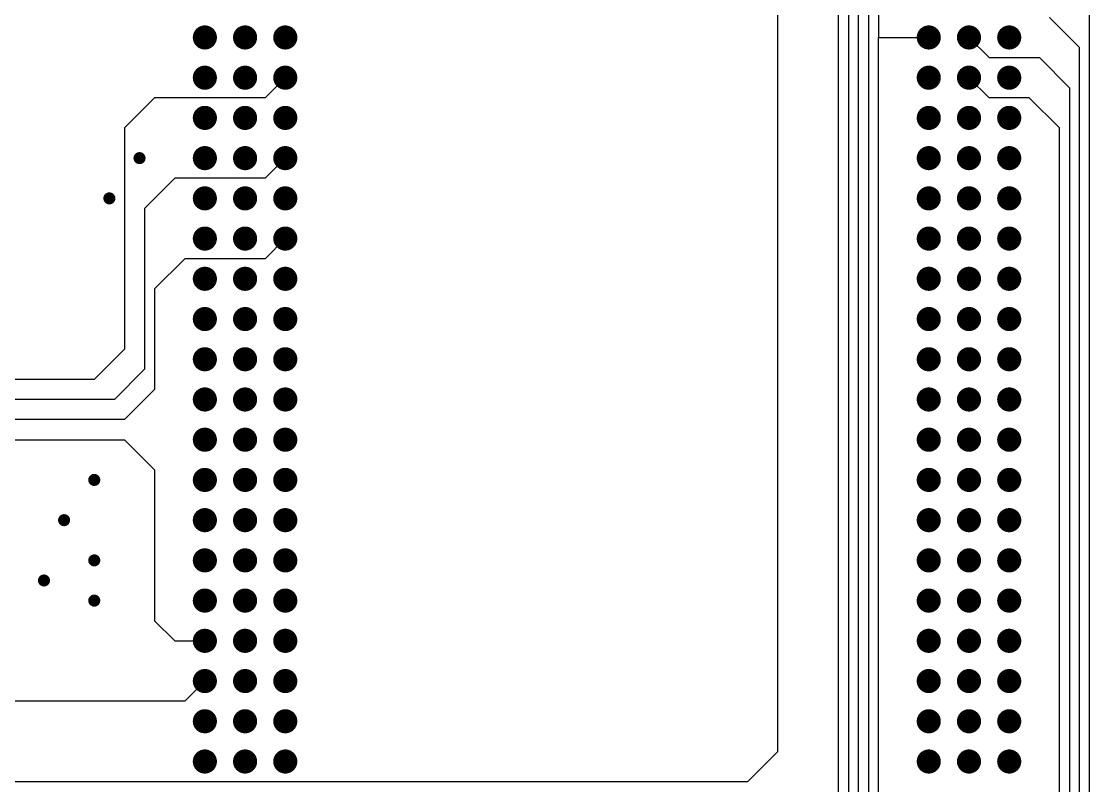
# Model space of a CAD drawing. Extents: x 295 to 953, y 10 to 290.
# Drawn here: x 720.9 to 788.4, y 134.8 to 183.1 of the extents above; entities that cross this region are included whole.
import ezdxf

# ---------------------------------------------------------------- set-up
doc = ezdxf.new("R2010")
doc.units = 0
doc.header["$LTSCALE"] = 5
doc.header["$MEASUREMENT"] = 0
doc.layers.get('0').update_dxf_attribs({"linetype": 'CONTINUOUS', "lineweight": 25})
doc.layers.add('DV-ABPB-A4_TOP', color=14, linetype='CONTINUOUS')

msp = doc.modelspace()

# ---------------------------------------------------------------- linework, layer by layer
at = {"color": 7}
for points, const_width in [([(732.119, 182.093, 1), (732.881, 182.093, 1)], 0.762), ([(734.659, 182.093, 1), (735.421, 182.093, 1)], 0.762), ([(737.199, 182.093, 1), (737.961, 182.093, 1)], 0.762), ([(777.839, 182.093, 1), (778.601, 182.093, 1)], 0.762), ([(780.379, 182.093, 1), (781.141, 182.093, 1)], 0.762), ([(782.919, 182.093, 1), (783.681, 182.093, 1)], 0.762), ([(732.119, 179.553, 1), (732.881, 179.553, 1)], 0.762), ([(734.659, 179.553, 1), (735.421, 179.553, 1)], 0.762), ([(737.199, 179.553, 1), (737.961, 179.553, 1)], 0.762), ([(777.839, 179.553, 1), (778.601, 179.553, 1)], 0.762), ([(780.379, 179.553, 1), (781.141, 179.553, 1)], 0.762), ([(782.919, 179.553, 1), (783.681, 179.553, 1)], 0.762), ([(732.119, 177.013, 1), (732.881, 177.013, 1)], 0.762), ([(734.659, 177.013, 1), (735.421, 177.013, 1)], 0.762), ([(737.199, 177.013, 1), (737.961, 177.013, 1)], 0.762), ([(777.839, 177.013, 1), (778.601, 177.013, 1)], 0.762), ([(780.379, 177.013, 1), (781.141, 177.013, 1)], 0.762), ([(782.919, 177.013, 1), (783.681, 177.013, 1)], 0.762), ([(728.182, 174.473, 1), (728.563, 174.473, 1)], 0.381), ([(732.119, 174.473, 1), (732.881, 174.473, 1)], 0.762), ([(734.659, 174.473, 1), (735.421, 174.473, 1)], 0.762), ([(737.199, 174.473, 1), (737.961, 174.473, 1)], 0.762), ([(777.839, 174.473, 1), (778.601, 174.473, 1)], 0.762), ([(780.379, 174.473, 1), (781.141, 174.473, 1)], 0.762), ([(782.919, 174.473, 1), (783.681, 174.473, 1)], 0.762), ([(726.277, 171.933, 1), (726.658, 171.933, 1)], 0.381), ([(732.119, 171.933, 1), (732.881, 171.933, 1)], 0.762), ([(734.659, 171.933, 1), (735.421, 171.933, 1)], 0.762), ([(737.199, 171.933, 1), (737.961, 171.933, 1)], 0.762), ([(777.839, 171.933, 1), (778.601, 171.933, 1)], 0.762), ([(780.379, 171.933, 1), (781.141, 171.933, 1)], 0.762), ([(782.919, 171.933, 1), (783.681, 171.933, 1)], 0.762), ([(732.119, 169.393, 1), (732.881, 169.393, 1)], 0.762), ([(734.659, 169.393, 1), (735.421, 169.393, 1)], 0.762), ([(737.199, 169.393, 1), (737.961, 169.393, 1)], 0.762), ([(777.839, 169.393, 1), (778.601, 169.393, 1)], 0.762), ([(780.379, 169.393, 1), (781.141, 169.393, 1)], 0.762), ([(782.919, 169.393, 1), (783.681, 169.393, 1)], 0.762), ([(732.119, 166.853, 1), (732.881, 166.853, 1)], 0.762), ([(734.659, 166.853, 1), (735.421, 166.853, 1)], 0.762), ([(737.199, 166.853, 1), (737.961, 166.853, 1)], 0.762), ([(777.839, 166.853, 1), (778.601, 166.853, 1)], 0.762), ([(780.379, 166.853, 1), (781.141, 166.853, 1)], 0.762), ([(782.919, 166.853, 1), (783.681, 166.853, 1)], 0.762), ([(732.119, 164.313, 1), (732.881, 164.313, 1)], 0.762), ([(734.659, 164.313, 1), (735.421, 164.313, 1)], 0.762), ([(737.199, 164.313, 1), (737.961, 164.313, 1)], 0.762), ([(777.839, 164.313, 1), (778.601, 164.313, 1)], 0.762), ([(780.379, 164.313, 1), (781.141, 164.313, 1)], 0.762), ([(782.919, 164.313, 1), (783.681, 164.313, 1)], 0.762), ([(732.119, 161.773, 1), (732.881, 161.773, 1)], 0.762), ([(734.659, 161.773, 1), (735.421, 161.773, 1)], 0.762), ([(737.199, 161.773, 1), (737.961, 161.773, 1)], 0.762), ([(777.839, 161.773, 1), (778.601, 161.773, 1)], 0.762), ([(780.379, 161.773, 1), (781.141, 161.773, 1)], 0.762), ([(782.919, 161.773, 1), (783.681, 161.773, 1)], 0.762), ([(732.119, 159.233, 1), (732.881, 159.233, 1)], 0.762), ([(734.659, 159.233, 1), (735.421, 159.233, 1)], 0.762), ([(737.199, 159.233, 1), (737.961, 159.233, 1)], 0.762), ([(777.839, 159.233, 1), (778.601, 159.233, 1)], 0.762), ([(780.379, 159.233, 1), (781.141, 159.233, 1)], 0.762), ([(782.919, 159.233, 1), (783.681, 159.233, 1)], 0.762), ([(732.119, 156.693, 1), (732.881, 156.693, 1)], 0.762), ([(734.659, 156.693, 1), (735.421, 156.693, 1)], 0.762), ([(737.199, 156.693, 1), (737.961, 156.693, 1)], 0.762), ([(777.839, 156.693, 1), (778.601, 156.693, 1)], 0.762), ([(780.379, 156.693, 1), (781.141, 156.693, 1)], 0.762), ([(782.919, 156.693, 1), (783.681, 156.693, 1)], 0.762), ([(725.324, 154.153, 1), (725.705, 154.153, 1)], 0.381), ([(732.119, 154.153, 1), (732.881, 154.153, 1)], 0.762), ([(734.659, 154.153, 1), (735.421, 154.153, 1)], 0.762), ([(737.199, 154.153, 1), (737.961, 154.153, 1)], 0.762), ([(777.839, 154.153, 1), (778.601, 154.153, 1)], 0.762), ([(780.379, 154.153, 1), (781.141, 154.153, 1)], 0.762), ([(782.919, 154.153, 1), (783.681, 154.153, 1)], 0.762), ([(723.419, 151.613, 1), (723.8, 151.613, 1)], 0.381), ([(732.119, 151.613, 1), (732.881, 151.613, 1)], 0.762), ([(734.659, 151.613, 1), (735.421, 151.613, 1)], 0.762), ([(737.199, 151.613, 1), (737.961, 151.613, 1)], 0.762), ([(777.839, 151.613, 1), (778.601, 151.613, 1)], 0.762), ([(780.379, 151.613, 1), (781.141, 151.613, 1)], 0.762), ([(782.919, 151.613, 1), (783.681, 151.613, 1)], 0.762), ([(732.119, 149.073, 1), (732.881, 149.073, 1)], 0.762), ([(734.659, 149.073, 1), (735.421, 149.073, 1)], 0.762), ([(737.199, 149.073, 1), (737.961, 149.073, 1)], 0.762), ([(777.839, 149.073, 1), (778.601, 149.073, 1)], 0.762), ([(780.379, 149.073, 1), (781.141, 149.073, 1)], 0.762), ([(782.919, 149.073, 1), (783.681, 149.073, 1)], 0.762), ([(725.324, 149.073, 1), (725.705, 149.073, 1)], 0.381), ([(722.149, 147.803, 1), (722.53, 147.803, 1)], 0.381), ([(732.119, 146.533, 1), (732.881, 146.533, 1)], 0.762), ([(734.659, 146.533, 1), (735.421, 146.533, 1)], 0.762), ([(737.199, 146.533, 1), (737.961, 146.533, 1)], 0.762), ([(777.839, 146.533, 1), (778.601, 146.533, 1)], 0.762), ([(780.379, 146.533, 1), (781.141, 146.533, 1)], 0.762), ([(782.919, 146.533, 1), (783.681, 146.533, 1)], 0.762), ([(725.324, 146.533, 1), (725.705, 146.533, 1)], 0.381), ([(732.119, 143.993, 1), (732.881, 143.993, 1)], 0.762), ([(734.659, 143.993, 1), (735.421, 143.993, 1)], 0.762), ([(737.199, 143.993, 1), (737.961, 143.993, 1)], 0.762), ([(777.839, 143.993, 1), (778.601, 143.993, 1)], 0.762), ([(780.379, 143.993, 1), (781.141, 143.993, 1)], 0.762), ([(782.919, 143.993, 1), (783.681, 143.993, 1)], 0.762), ([(732.119, 141.453, 1), (732.881, 141.453, 1)], 0.762), ([(734.659, 141.453, 1), (735.421, 141.453, 1)], 0.762), ([(737.199, 141.453, 1), (737.961, 141.453, 1)], 0.762), ([(777.839, 141.453, 1), (778.601, 141.453, 1)], 0.762), ([(780.379, 141.453, 1), (781.141, 141.453, 1)], 0.762), ([(782.919, 141.453, 1), (783.681, 141.453, 1)], 0.762), ([(732.119, 138.913, 1), (732.881, 138.913, 1)], 0.762), ([(734.659, 138.913, 1), (735.421, 138.913, 1)], 0.762), ([(737.199, 138.913, 1), (737.961, 138.913, 1)], 0.762), ([(777.839, 138.913, 1), (778.601, 138.913, 1)], 0.762), ([(780.379, 138.913, 1), (781.141, 138.913, 1)], 0.762), ([(782.919, 138.913, 1), (783.681, 138.913, 1)], 0.762), ([(732.119, 136.373, 1), (732.881, 136.373, 1)], 0.762), ([(734.659, 136.373, 1), (735.421, 136.373, 1)], 0.762), ([(737.199, 136.373, 1), (737.961, 136.373, 1)], 0.762), ([(777.839, 136.373, 1), (778.601, 136.373, 1)], 0.762), ([(780.379, 136.373, 1), (781.141, 136.373, 1)], 0.762), ([(782.919, 136.373, 1), (783.681, 136.373, 1)], 0.762)]:
    msp.add_lwpolyline(points, format="xyb", close=True, dxfattribs=dict(at, const_width=const_width))
at = {"layer": 'DV-ABPB-A4_TOP', "color": 7}
for p, q in [((768.695, 137.008), (768.695, 199.238)), ((774.41, 198.603), (774.41, 110.973)), ((773.775, 111.608), (773.775, 196.698)), ((775.045, 193.523), (775.045, 182.093)), ((773.14, 186.538), (773.14, 112.243)), ((772.505, 183.998), (772.505, 112.878)), ((788.38, 107.798), (788.38, 183.998)), ((787.745, 181.458), (785.84, 183.363)), ((775.045, 182.093), (778.22, 182.093)), ((775.045, 110.338), (775.045, 182.093)), ((780.76, 182.093), (782.03, 180.823)), ((782.03, 180.823), (785.205, 180.823)), ((785.205, 180.823), (787.11, 178.918)), ((787.745, 108.433), (787.745, 181.458)), ((737.58, 179.553), (736.31, 178.283)), ((782.03, 178.283), (780.76, 179.553)), ((787.11, 178.918), (787.11, 109.068)), ((729.325, 178.283), (727.42, 176.378)), ((736.31, 178.283), (729.325, 178.283)), ((784.57, 178.283), (782.03, 178.283)), ((786.475, 176.378), (784.57, 178.283)), ((727.42, 176.378), (727.42, 162.408)), ((786.475, 109.703), (786.475, 176.378)), ((737.58, 174.473), (736.31, 173.203)), ((730.595, 173.203), (728.69, 171.298)), ((736.31, 173.203), (730.595, 173.203)), ((728.69, 171.298), (728.69, 161.138)), ((737.58, 169.393), (736.31, 168.123)), ((731.23, 168.123), (729.325, 166.218)), ((736.31, 168.123), (731.23, 168.123)), ((729.325, 166.218), (729.325, 159.868)), ((727.42, 162.408), (725.515, 160.503)), ((728.69, 161.138), (726.785, 159.233)), ((725.515, 160.503), (677.89, 160.503)), ((726.785, 159.233), (709.64, 159.233)), ((729.325, 159.868), (727.42, 157.963)), ((727.42, 157.963), (677.89, 157.963)), ((709.64, 156.693), (727.42, 156.693)), ((727.42, 156.693), (729.325, 154.788)), ((729.325, 154.788), (729.325, 145.263)), ((729.325, 145.263), (730.595, 143.993)), ((730.595, 143.993), (732.5, 143.993)), ((732.5, 141.453), (731.23, 140.183)), ((731.23, 140.183), (698.527, 140.183)), ((766.79, 135.103), (768.695, 137.008)), ((708.37, 135.103), (766.79, 135.103))]:
    msp.add_line(p, q, dxfattribs=at)

doc.saveas('drawing.dxf')
